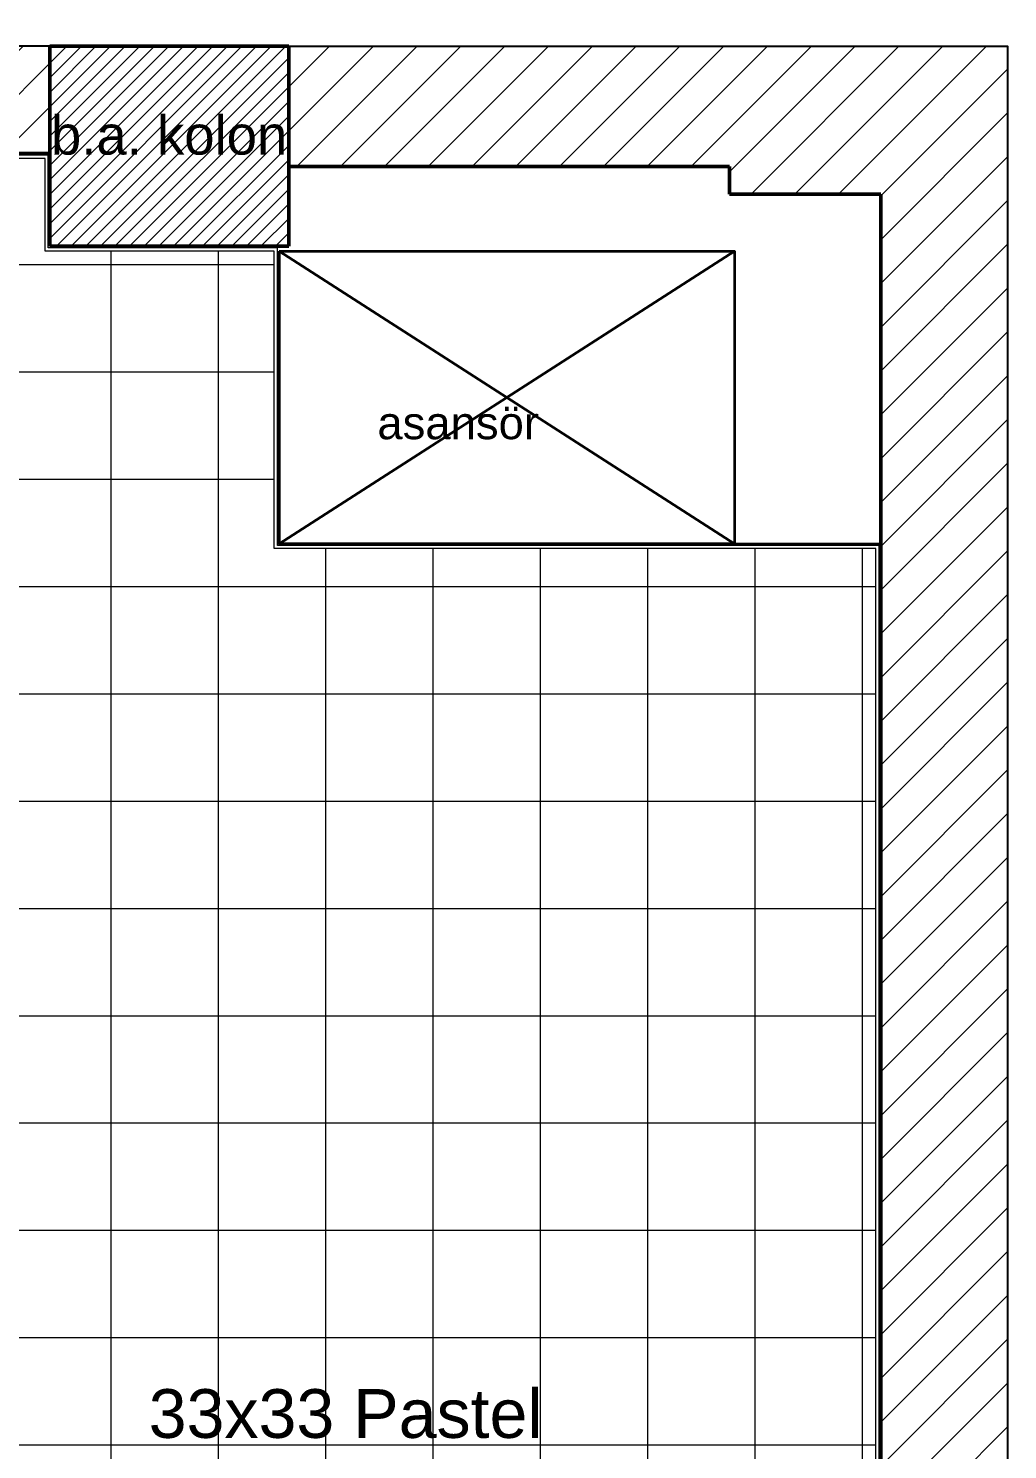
# Model space of a CAD drawing. Header units: millimetres. Extents: x 54215 to 67697, y 23496 to 56611.
# Drawn here: x 61610.2 to 61911.4, y 53006.2 to 53443.3 of the extents above; entities that cross this region are included whole.
import ezdxf

# ---------------------------------------------------------------- set-up
doc = ezdxf.new("R2010")
doc.units = ezdxf.units.MM
for name, color, linetype, lineweight in [('- 0.09', 9, 'Continuous', 9), ('- 0.50', 30, 'Continuous', 50), ('no3_duvar kaplama', 8, 'Continuous', 0), ('no3_duvar mevcut', 4, 'Continuous', 35), ('no3_döşeme kaplama', 8, 'Continuous', 0), ('no3_yazı tefriş', 152, 'Continuous', 0), ('t_yazı', 154, 'Continuous', 25)]:
    doc.layers.add(name, color=color, linetype=linetype, lineweight=lineweight)
doc.layers.add('0 rölöve', color=7, linetype='Continuous', true_color=0xf1380e)
doc.styles.get("Standard").update_dxf_attribs({"font": 'arial.ttf'})

# ---------------------------------------------------------------- blocks, each defined once
blk = doc.blocks.new('asmakatplanblok')
at = {"layer": '- 0.09'}
h = blk.add_hatch(dxfattribs=at)
h.set_pattern_fill('ANSI31', color=256)
h.set_pattern_definition([(45, (61649.389, 25204.291), (-2.245064, 2.245064), [])])
h.paths.add_polyline_path([(62945, 26874.28), (62872, 26874.28), (62872, 26812.78), (62945, 26812.78)])
h.paths.add_polyline_path([(63630.5, 26869.78), (63557, 26869.78), (63557, 26808.28), (63630.5, 26808.28)])
h.paths.add_polyline_path([(64212, 26868.78), (64138.5, 26868.78), (64138.5, 26807.28), (64212, 26807.28)])
h.paths.add_polyline_path([(64209, 26081.28), (64136, 26081.28), (64136, 26019.78), (64209, 26019.78)])
h.paths.add_polyline_path([(63630.5, 26082.28), (63557.5, 26082.28), (63557.5, 26020.78), (63630.5, 26020.78)])
h.paths.add_polyline_path([(62945, 26076.28), (62872, 26076.28), (62872, 26014.78), (62945, 26014.78)])
h = blk.add_hatch(dxfattribs=at)
h.set_pattern_fill('ANSI31', color=256, scale=3)
h.set_pattern_definition([(45, (61649.389, 25204.291), (-6.735192, 6.735192), [])])
h.paths.add_polyline_path([(64394, 26197.68), (64394, 26174.39), (64406.24, 26174.39), (64406.24, 26197.68)])
h.paths.add_polyline_path([(64138.5, 26868.78), (63630.5, 26869.78), (63630.5, 26835.78), (64138.5, 26835.78)])
h.paths.add_polyline_path([(62945, 26019.78), (64136, 26019.78), (64136, 26051.28), (63630.5, 26051.28), (63630.5, 26020.78), (63557.5, 26020.78), (63557.5, 26051.28), (62945, 26051.28)])
h.paths.add_polyline_path([(63557, 26868.78), (62945, 26868.78), (62945, 26834.78), (63557, 26834.78)])
h.paths.add_polyline_path([(64209, 26019.78), (64433.02, 26019.78), (64433.02, 26868.78), (64212, 26868.78), (64212, 26831.78), (64347.5, 26831.78), (64347.5, 26823.28), (64394, 26823.28), (64394, 26085.78), (64372.06, 26085.78), (64372.06, 26051.28), (64209, 26051.28)])
at = {"layer": '- 0.50'}
for p, q in [((64138.5, 26868.78), (64138.5, 26807.28)), ((64138.5, 26868.78), (64212, 26868.78)), ((64212, 26807.28), (64212, 26868.78)), ((63630.5, 26835.78), (64138.5, 26835.78)), ((64212, 26831.78), (64347.5, 26831.78)), ((64347.5, 26831.78), (64347.5, 26823.28)), ((64347.5, 26823.28), (64394, 26823.28)), ((64394, 26823.28), (64394, 26085.78)), ((64138.5, 26807.28), (64212, 26807.28))]:
    blk.add_line(p, q, dxfattribs=at)
at = {"layer": '0 rölöve'}
blk.add_line((64138.5, 26868.78), (62945, 26868.78), dxfattribs=at)
blk.add_lwpolyline([(64212, 26868.78), (64433.02, 26868.78), (64433.02, 26019.78), (62945, 26019.78)], dxfattribs=at)
at = {"layer": 'no3_duvar kaplama'}
for p, q in [((64138, 26835.28), (63953.53, 26835.28)), ((64137, 26834.28), (63954.53, 26834.28)), ((64137, 26805.78), (64137, 26834.28)), ((64138, 26806.78), (64138, 26835.28)), ((64207.5, 26805.78), (64137, 26805.78)), ((64208.5, 26806.78), (64138, 26806.78)), ((64207.5, 26714.28), (64207.5, 26805.78)), ((64208.5, 26715.28), (64208.5, 26806.78)), ((64392.5, 26714.28), (64207.5, 26714.28)), ((64393.5, 26715.28), (64208.5, 26715.28)), ((64392.5, 26087.28), (64392.5, 26714.28)), ((64393.5, 26086.28), (64393.5, 26715.28))]:
    blk.add_line(p, q, dxfattribs=at)
at = {"layer": 'no3_duvar mevcut'}
for p, q in [((64349, 26715.78), (64209, 26805.78)), ((64349, 26805.78), (64209, 26715.78))]:
    blk.add_line(p, q, dxfattribs=at)
blk.add_lwpolyline([(64209, 26805.78), (64349, 26805.78), (64349, 26715.78), (64209, 26715.78)], close=True, dxfattribs=at)
blk.add_lwpolyline([(64209, 26805.78), (64209, 26715.78), (64394, 26715.78)], dxfattribs=at)
at = {"layer": '0 rölöve'}
blk.add_text('b.a. kolon', height=12, dxfattribs=at).set_placement((64138.81, 26835.47))
at = {"layer": 't_yazı', "insert": (64239.21, 26747.8), "char_height": 10, "width": 307.9126, "attachment_point": 7}
blk.add_mtext('asansör', dxfattribs=at)

msp = doc.modelspace()

# ---------------------------------------------------------------- hatches: boundary and pattern name
at = {"layer": 'no3_döşeme kaplama', "lineweight": 5}
h = msp.add_hatch(dxfattribs=at)
h.set_pattern_fill('_USER', color=256, scale=33, pattern_type=0)
h.set_pattern_definition([(0, (52362.672, 55614.612), (0, 33), []), (90, (52362.672, 55614.612), (-33, 2e-15), [])])
h.paths.add_polyline_path([(61432.868, 53403.285), (61615.336, 53403.285), (61615.336, 53374.785), (61685.836, 53374.785), (61685.836, 53283.285), (61870.836, 53283.285), (61870.836, 52656.285), (61848.9, 52656.285), (61848.9, 52621.785), (61688.836, 52621.785), (61688.836, 52651.785), (61612.836, 52651.785), (61612.836, 52621.785), (61553.586, 52621.785), (61553.586, 52992.598), (61537.286, 52992.598), (61537.286, 53076.598), (61553.586, 53076.598), (61553.586, 53143.15), (61553.347, 53154.077), (61552.707, 53164.097), (61550.803, 53180.34), (61547.19, 53199.322), (61541.199, 53220.842), (61533.426, 53241.469), (61525.28, 53258.659), (61516.783, 53273.665), (61507.882, 53287.19), (61498.727, 53299.358), (61486.22, 53313.8), (61469.852, 53329.769), (61459.413, 53338.561), (61446.018, 53348.518), (61432.868, 53357.029)])

# ---------------------------------------------------------------- block references
msp.add_blockref('asmakatplanblok', (-2521.664, 26569.003))

# ---------------------------------------------------------------- texts
at = {"layer": 'no3_yazı tefriş', "extrusion": (1.38808e-07, 2.56536e-07, 1), "insert": (61647.206, 52979.664), "char_height": 15, "width": 162.41053, "attachment_point": 4, "text_direction": (1, 0, 0)}
msp.add_mtext('33x33 Pastel Serisi Antrasit Ege Seramik\\P23.5 m²', dxfattribs=at)

doc.saveas('drawing.dxf')
